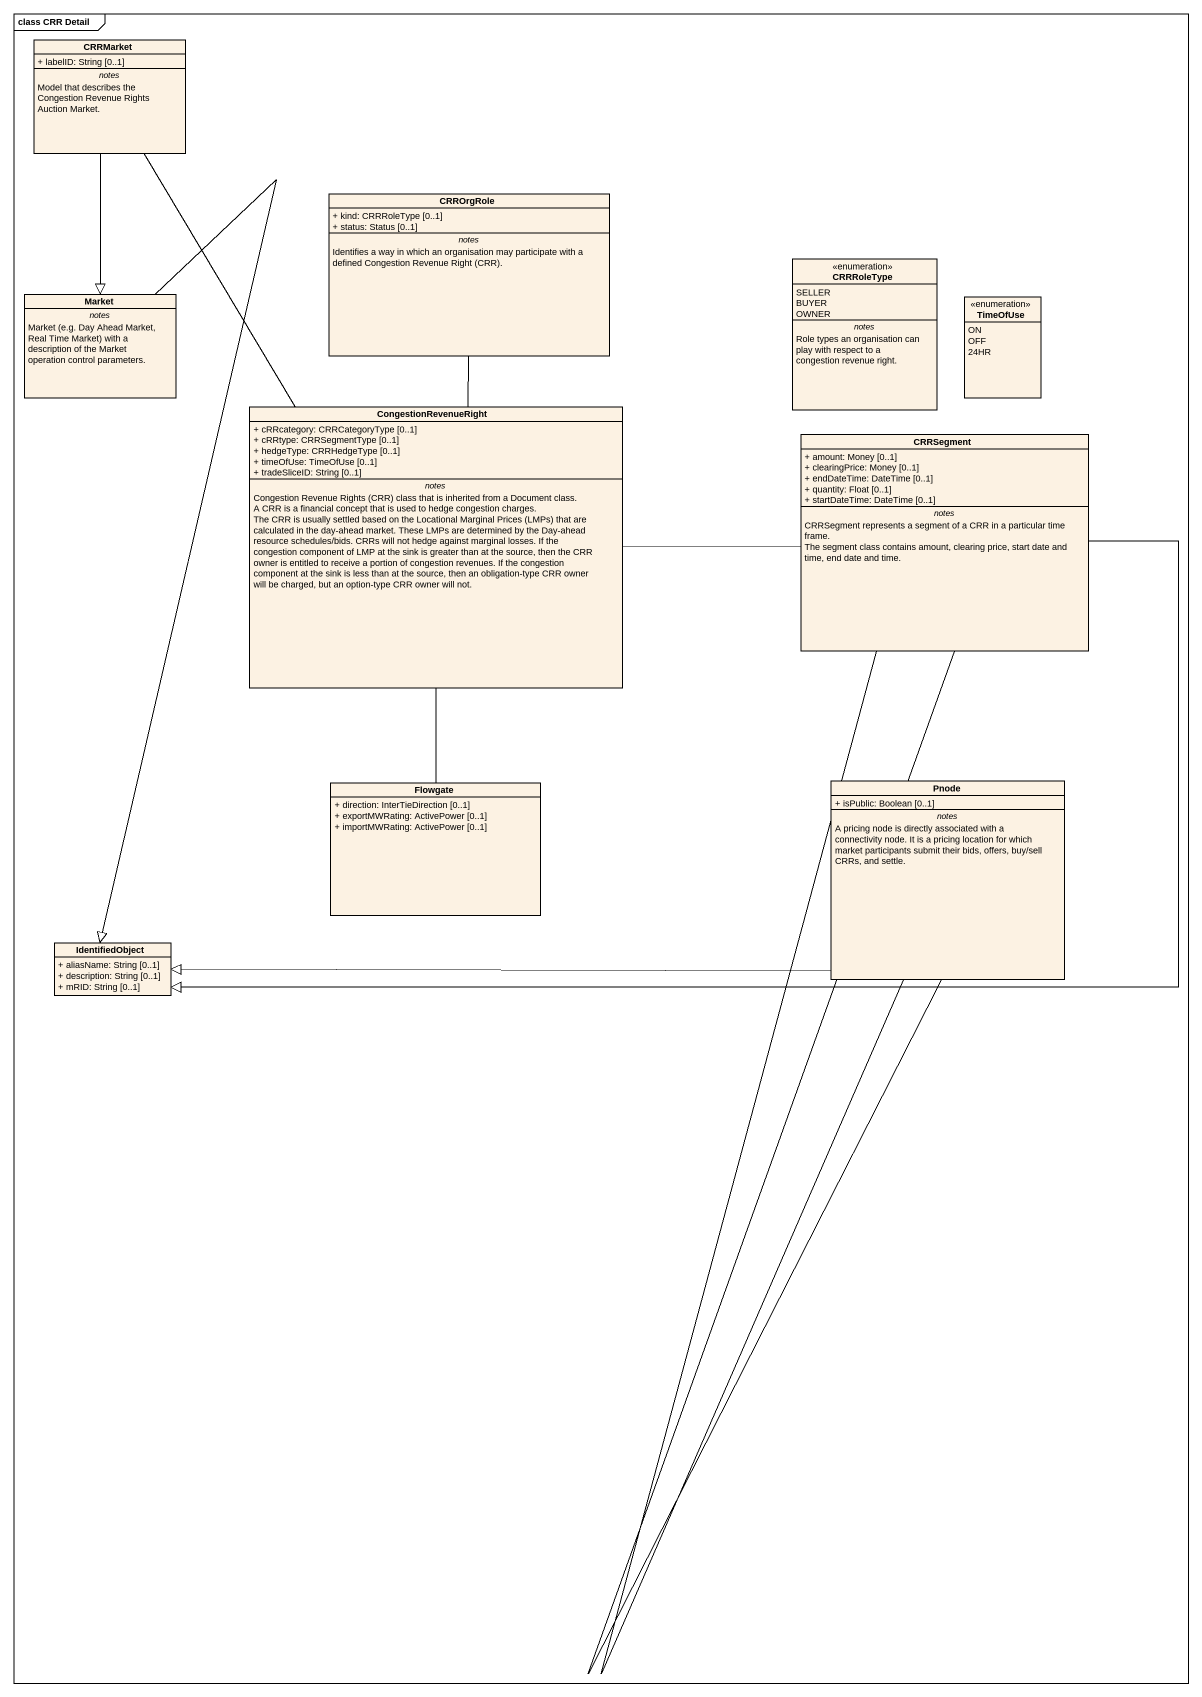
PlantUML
@startuml
mainframe class CRR Detail
hide circle
hide empty members
skinparam classAttributeIconSize 0
class CRRMarket {
  + labelID: String [0..1]
  -- notes --
  Model that describes the Congestion Revenue Rights Auction Market.
}
class CRROrgRole {
  + kind: CRRRoleType [0..1]
  + status: Status [0..1]
  -- notes --
  {field} Identifies a way in which an organisation may participate with a defined Congestion Revenue Right (CRR).
}
enum CRRRoleType {
  SELLER
  BUYER
  OWNER
  -- notes --
  Role types an organisation can play with respect to a congestion revenue right.
}
class Market {
  -- notes --
  {field} Market (e.g. Day Ahead Market, Real Time Market) with a description of the Market operation control parameters.
}
enum TimeOfUse {
  ON
  OFF
  24HR
}
class CongestionRevenueRight {
  + cRRcategory: CRRCategoryType [0..1]
  + cRRtype: CRRSegmentType [0..1]
  + hedgeType: CRRHedgeType [0..1]
  + timeOfUse: TimeOfUse [0..1]
  + tradeSliceID: String [0..1]
  -- notes --
  {field} Congestion Revenue Rights (CRR) class that is inherited from a Document class.
  A CRR is a financial concept that is used to hedge congestion charges.
  {field} The CRR is usually settled based on the Locational Marginal Prices (LMPs) that are calculated in the day-ahead market. These LMPs are determined by the Day-ahead resource schedules/bids. CRRs will not hedge against marginal losses. If the congestion component of LMP at the sink is greater than at the source, then the CRR owner is entitled to receive a portion of congestion revenues. If the congestion component at the sink is less than at the source, then an obligation-type CRR owner will be charged, but an option-type CRR owner will not.
}
class CRRSegment {
  + amount: Money [0..1]
  + clearingPrice: Money [0..1]
  + endDateTime: DateTime [0..1]
  + quantity: Float [0..1]
  + startDateTime: DateTime [0..1]
  -- notes --
  CRRSegment represents a segment of a CRR in a particular time frame.
  The segment class contains amount, clearing price, start date and time, end date and time.
}
class Flowgate {
  + direction: InterTieDirection [0..1]
  + exportMWRating: ActivePower [0..1]
  + importMWRating: ActivePower [0..1]
}
class Pnode {
  + isPublic: Boolean [0..1]
  -- notes --
  A pricing node is directly associated with a connectivity node. It is a pricing location for which market participants submit their bids, offers, buy/sell CRRs, and settle.
}
class IdentifiedObject {
  + aliasName: String [0..1]
  + description: String [0..1]
  + mRID: String [0..1]
}
CRRMarket --|> Market
CRROrgRole -- CongestionRevenueRight
Market --|> IdentifiedObject
CongestionRevenueRight -up- CRRMarket
CongestionRevenueRight -right- CRRSegment
CongestionRevenueRight -- Flowgate
CRRSegment -left-|> IdentifiedObject
Pnode -up- CRRSegment
Pnode -up- CRRSegment
Pnode -left-|> IdentifiedObject
@enduml
